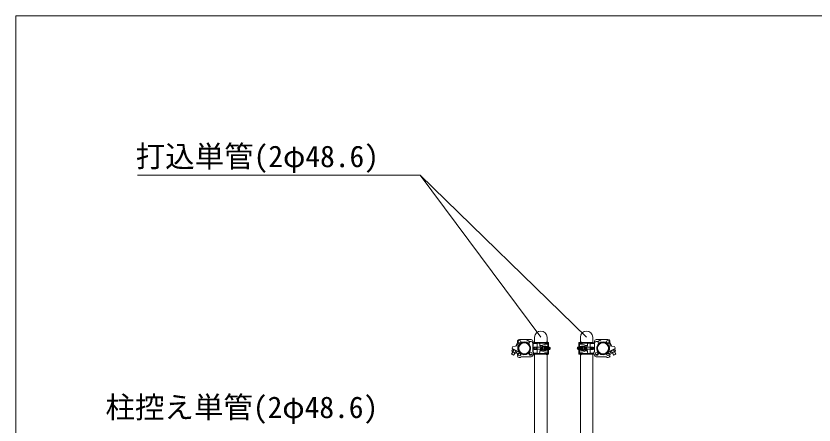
# Model space of a CAD drawing. Units: millimetres, scale not verified. Extents: x 2437 to 26587, y -17325 to 17325.
# Drawn here: x 2437 to 5555, y 15725 to 17325 of the extents above; entities that cross this region are included whole.
import ezdxf
from ezdxf.enums import TextEntityAlignment as Align

# ---------------------------------------------------------------- set-up
doc = ezdxf.new("R2010")
doc.units = ezdxf.units.MM
doc.header["$LTSCALE"] = 90
for name, color, linetype, lineweight in [('0-6_ﾎﾞﾙﾄ類', 2, 'Continuous', 18), ('0-A_図面枠', 7, 'Continuous', 18), ('0-E_単管', 7, 'Continuous', 18), ('0-F_単管ｸﾗﾝﾌﾟ', 7, 'Continuous', 18), ('1-9_文字', 7, 'Continuous', 18)]:
    doc.layers.add(name, color=color, linetype=linetype, lineweight=lineweight)
doc.styles.add('ＭＳ ゴシック', font='')
doc.styles.get('ＭＳ ゴシック').set_extended_font_data('MS Gothic')

msp = doc.modelspace()

# ---------------------------------------------------------------- linework, layer by layer
at = {"layer": '0-6_ﾎﾞﾙﾄ類'}
for p, q in [((4375.09, 16013.71), (4389.64, 16005.93)), ((4377.48, 16021.5), (4378.43, 16023.27)), ((4377.48, 16021.5), (4394.79, 16012.24)), ((4395.74, 16014.01), (4378.43, 16023.27)), ((4381.81, 16019.19), (4378.46, 16012.94)), ((4390.47, 16014.56), (4387.12, 16008.3)), ((4395.74, 16014.01), (4394.79, 16012.24)), ((4758.02, 16014.01), (4775.34, 16023.27)), ((4758.02, 16014.01), (4758.97, 16012.24)), ((4758.97, 16012.24), (4776.27, 16021.5)), ((4763.3, 16014.56), (4766.64, 16008.3)), ((4778.67, 16013.71), (4764.12, 16005.93)), ((4771.95, 16019.19), (4775.29, 16012.94)), ((4776.27, 16021.5), (4775.34, 16023.27))]:
    msp.add_line(p, q, dxfattribs=at)
for points in [[(4377.48, 16021.5), (4374.14, 16015.25), (4375.09, 16013.71)], [(4394.79, 16012.24), (4391.45, 16005.99), (4389.64, 16005.93)], [(4758.97, 16012.24), (4762.31, 16005.99), (4764.12, 16005.93)], [(4776.27, 16021.5), (4779.62, 16015.25), (4778.67, 16013.71)]]:
    msp.add_lwpolyline(points, dxfattribs=at)
for centre, radius, start, end in [((4377.99, 16017.25), 4.35, 207.478, 276.246), ((4390.09, 16024.27), 16.25, 224.274, 259.45), ((4390.97, 16010.31), 4.35, 207.478, 276.246), ((4762.78, 16010.31), 4.35, 263.754, 332.522), ((4763.66, 16024.27), 16.25, 280.55, 315.726), ((4775.77, 16017.25), 4.35, 263.754, 332.522)]:
    msp.add_arc(centre, radius, start, end, dxfattribs=at)
at = {"layer": '0-A_図面枠'}
msp.add_lwpolyline([(2436.88, 17325), (26586.88, 17325), (26586.88, 675), (2436.88, 675)], close=True, dxfattribs=at)
at = {"layer": '0-E_単管'}
for p, q in [((4463.26, 16048), (4463.26, 16068)), ((4511.86, 16068), (4511.86, 16049.84)), ((4641.9, 16068), (4641.9, 16049.84)), ((4690.5, 16048), (4690.5, 16068)), ((4463.26, 13751), (4463.26, 16002)), ((4641.9, 16000.16), (4641.9, 13779.5)), ((4690.5, 13779.5), (4690.5, 16002))]:
    msp.add_line(p, q, dxfattribs=at)
msp.add_lwpolyline([(4511.86, 16000.16), (4511.86, 13749.01), (4476.07, 13749.01)], dxfattribs=at)
for centre in [(4487.56, 16068), (4666.2, 16068)]:
    msp.add_arc(centre, 24.3, 0, 180, dxfattribs=at)
at = {"layer": '0-F_単管ｸﾗﾝﾌﾟ'}
for p, q in [((4450.06, 16058.9), (4404.31, 16058.9)), ((4444.95, 16050.74), (4429.79, 16058.83)), ((4703.71, 16058.9), (4749.44, 16058.9)), ((4708.82, 16050.74), (4723.97, 16058.83)), ((4396.98, 16047.75), (4389.45, 16033.68)), ((4397.53, 16046.68), (4390.64, 16033.78)), ((4392.48, 16039.34), (4394.01, 16040.29)), ((4393.22, 16040.71), (4402.03, 16035.99)), ((4399.3, 16034.53), (4400.7, 16034.01)), ((4399.98, 16034.28), (4404.59, 16042.9)), ((4400.15, 16032.47), (4405.8, 16043.03)), ((4401.3, 16034.62), (4401.24, 16036.42)), ((4456.54, 16012.69), (4456.54, 16047.04)), ((4457.06, 16012.04), (4457.06, 16051.9)), ((4457.16, 16044), (4473.05, 16044)), ((4461.06, 16029.9), (4461.06, 16020.1)), ((4462.06, 16048), (4518.05, 16048)), ((4462.06, 16045.5), (4518.05, 16045.5)), ((4462.06, 16030), (4473.05, 16030)), ((4462.06, 16030), (4462.06, 16020)), ((4466.34, 16029), (4495.6, 16029)), ((4470.06, 16030), (4470.06, 16020)), ((4473.05, 16044), (4473.05, 16006)), ((4474.06, 16045.5), (4474.06, 16048)), ((4482.05, 16045.5), (4482.05, 16048)), ((4484.94, 16035.5), (4482.05, 16045.5)), ((4484.94, 16030.5), (4496.35, 16030.5)), ((4488.91, 16030), (4496.07, 16030)), ((4503.06, 16040.57), (4490.94, 16035.5)), ((4497.55, 16030.5), (4502.55, 16030.5)), ((4499.82, 16034), (4507.07, 16034)), ((4503.06, 16040.57), (4514.06, 16040.57)), ((4505.17, 16029), (4520.07, 16029)), ((4506.11, 16030), (4520.92, 16030)), ((4509.64, 16032.57), (4514.06, 16032.57)), ((4515.04, 16043.5), (4518.05, 16043.5)), ((4515.05, 16044.5), (4518.05, 16044.5)), ((4515.06, 16048), (4515.06, 16030)), ((4518.05, 16048), (4518.05, 16030)), ((4521.67, 16029.76), (4520.92, 16030)), ((4632.08, 16029.76), (4632.85, 16030)), ((4647.65, 16030), (4632.85, 16030)), ((4648.59, 16029), (4633.69, 16029)), ((4635.7, 16048), (4635.7, 16030)), ((4691.7, 16048), (4635.7, 16048)), ((4691.7, 16045.5), (4635.7, 16045.5)), ((4638.71, 16044.5), (4635.7, 16044.5)), ((4638.72, 16043.5), (4635.7, 16043.5)), ((4638.7, 16048), (4638.7, 16030)), ((4650.7, 16040.57), (4639.7, 16040.57)), ((4644.12, 16032.57), (4639.7, 16032.57)), ((4653.95, 16034), (4646.68, 16034)), ((4650.7, 16040.57), (4662.82, 16035.5)), ((4656.21, 16030.5), (4651.21, 16030.5)), ((4668.82, 16030.5), (4657.4, 16030.5)), ((4664.84, 16030), (4657.69, 16030)), ((4687.43, 16029), (4658.16, 16029)), ((4668.82, 16035.5), (4671.7, 16045.5)), ((4671.7, 16045.5), (4671.7, 16048)), ((4679.7, 16045.5), (4679.7, 16048)), ((4696.6, 16044), (4680.7, 16044)), ((4680.7, 16044), (4680.7, 16006)), ((4691.7, 16030), (4680.7, 16030)), ((4683.7, 16030), (4683.7, 16020)), ((4691.7, 16030), (4691.7, 16020)), ((4692.7, 16029.9), (4692.7, 16020.1)), ((4696.7, 16012.04), (4696.7, 16051.9)), ((4697.22, 16012.69), (4697.22, 16047.04)), ((4753.61, 16032.47), (4747.96, 16043.03)), ((4753.77, 16034.28), (4749.16, 16042.9)), ((4760.54, 16040.71), (4751.72, 16035.99)), ((4752.46, 16034.62), (4752.52, 16036.42)), ((4754.46, 16034.53), (4753.05, 16034.01)), ((4756.22, 16046.68), (4763.11, 16033.78)), ((4756.78, 16047.75), (4764.3, 16033.68)), ((4761.28, 16039.34), (4759.75, 16040.29)), ((4377.96, 16012.18), (4373.27, 16003.42)), ((4382.09, 15998.71), (4373.27, 16003.42)), ((4378.84, 16011.7), (4373.45, 16001.63)), ((4378.27, 16023.36), (4376.96, 16022.05)), ((4378.27, 16023.36), (4401.73, 16010.8)), ((4385.89, 16007.93), (4380.51, 15997.86)), ((4380.51, 15997.86), (4382.09, 15998.71)), ((4386.77, 16007.46), (4382.09, 15998.71)), ((4455.98, 15997.69), (4453.87, 15999.82)), ((4459.21, 16006), (4473.05, 16006)), ((4462.06, 16020), (4473.05, 16020)), ((4462.06, 16004.5), (4518.05, 16004.5)), ((4462.06, 16002), (4518.05, 16002)), ((4466.34, 16021), (4495.6, 16021)), ((4473.05, 16006), (4471.47, 16004.5)), ((4474.06, 16002), (4474.06, 16004.5)), ((4484.94, 16014.5), (4482.05, 16004.5)), ((4482.05, 16002), (4482.05, 16004.5)), ((4484.94, 16019.5), (4496.35, 16019.5)), ((4488.91, 16020), (4496.07, 16020)), ((4503.06, 16009.43), (4490.94, 16014.5)), ((4497.55, 16019.5), (4502.55, 16019.5)), ((4499.82, 16016), (4507.07, 16016)), ((4503.06, 16009.43), (4514.06, 16009.43)), ((4505.17, 16021), (4520.07, 16021)), ((4506.11, 16020), (4520.92, 16020)), ((4509.64, 16017.43), (4514.06, 16017.43)), ((4515.04, 16006.5), (4518.05, 16006.5)), ((4515.05, 16005.5), (4518.05, 16005.5)), ((4515.06, 16002), (4515.06, 16020)), ((4518.05, 16020), (4518.05, 16002)), ((4521.67, 16020.24), (4520.92, 16020)), ((4632.08, 16020.24), (4632.85, 16020)), ((4647.65, 16020), (4632.85, 16020)), ((4648.59, 16021), (4633.69, 16021)), ((4635.7, 16020), (4635.7, 16002)), ((4638.72, 16006.5), (4635.7, 16006.5)), ((4638.71, 16005.5), (4635.7, 16005.5)), ((4691.7, 16004.5), (4635.7, 16004.5)), ((4691.7, 16002), (4635.7, 16002)), ((4638.7, 16002), (4638.7, 16020)), ((4644.12, 16017.43), (4639.7, 16017.43)), ((4650.7, 16009.43), (4639.7, 16009.43)), ((4653.95, 16016), (4646.68, 16016)), ((4650.7, 16009.43), (4662.82, 16014.5)), ((4656.21, 16019.5), (4651.21, 16019.5)), ((4668.82, 16019.5), (4657.4, 16019.5)), ((4664.84, 16020), (4657.69, 16020)), ((4687.43, 16021), (4658.16, 16021)), ((4668.82, 16014.5), (4671.7, 16004.5)), ((4671.7, 16002), (4671.7, 16004.5)), ((4679.7, 16002), (4679.7, 16004.5)), ((4691.7, 16020), (4680.7, 16020)), ((4694.54, 16006), (4680.7, 16006)), ((4680.7, 16006), (4682.29, 16004.5)), ((4697.77, 15997.69), (4699.89, 15999.82)), ((4775.5, 16023.36), (4752.04, 16010.8)), ((4766.99, 16007.46), (4771.66, 15998.71)), ((4767.87, 16007.93), (4773.26, 15997.86)), ((4771.66, 15998.71), (4780.49, 16003.42)), ((4773.26, 15997.86), (4771.66, 15998.71)), ((4774.92, 16011.7), (4780.31, 16001.63)), ((4775.5, 16023.36), (4776.8, 16022.05)), ((4775.81, 16012.18), (4780.49, 16003.42)), ((4395.96, 15992.29), (4398.09, 15994.4)), ((4450.06, 15991.73), (4410.96, 15991.73)), ((4703.71, 15991.73), (4742.8, 15991.73)), ((4757.8, 15992.29), (4755.67, 15994.4))]:
    msp.add_line(p, q, dxfattribs=at)
for points in [[(4375.85, 16027.25), (4377.83, 16032.66), (4399.3, 16034.53)], [(4482.05, 16045.5), (4484.94, 16030.5), (4484.94, 16035.5), (4490.94, 16035.5)], [(4671.7, 16045.5), (4668.82, 16030.5), (4668.82, 16035.5), (4662.82, 16035.5)], [(4777.9, 16027.25), (4775.92, 16032.66), (4754.46, 16034.53)], [(4380.51, 15997.86), (4373.45, 16001.63), (4373.27, 16003.42)], [(4482.05, 16004.5), (4484.94, 16019.5), (4484.94, 16014.5), (4490.94, 16014.5)], [(4671.7, 16004.5), (4668.82, 16019.5), (4668.82, 16014.5), (4662.82, 16014.5)], [(4773.26, 15997.86), (4780.31, 16001.63), (4780.49, 16003.42)]]:
    msp.add_lwpolyline(points, dxfattribs=at)
for centre, radius in [((4404.33, 16050.9), 5), ((4423.27, 16025), 21.8), ((4730.49, 16025), 21.8), ((4749.43, 16050.9), 5), ((4403.76, 16000.05), 5), ((4448.22, 16005.49), 5), ((4705.53, 16005.49), 5), ((4750, 16000.05), 5)]:
    msp.add_circle(centre, radius, dxfattribs=at)
for centre, radius, start, end in [((4404.33, 16050.9), 8, 89.555, 294.53), ((4450.06, 16051.9), 7, 0, 90), ((4703.71, 16051.9), 7, 90, 180), ((4749.43, 16050.9), 8, 245.47, 90.445), ((4380.55, 16025.53), 5, 159.862, 224.13), ((4423.27, 16025), 25.8, 158.301, 221.08), ((4423.27, 16025), 24.3, 158.23, 141.61), ((4423.27, 16025), 25.8, 46.062, 136.061), ((4449.17, 16043.94), 8, 22.798, 204.53), ((4462.06, 16043), 5, 90, 180), ((4462.06, 16025), 5, 90, 270), ((4462.06, 16043), 2.5, 90, 156.422), ((4470.81, 16025), 6, 138.19, 221.81), ((4470.81, 16025), 6, 123.557, 123.564), ((4493.81, 16025), 7, 134.415, 225.585), ((4495.81, 16025), 7, 134.415, 225.585), ((4497.81, 16025), 7, 134.415, 225.585), ((4490.94, 16030.5), 5, 0, 90), ((4499.81, 16025), 7, 134.415, 225.585), ((4505.42, 16025), 10.6, 121.891, 238.109), ((4505.42, 16025), 9.6, 110.364, 249.636), ((4510.42, 16025), 9.6, 110.364, 249.636), ((4510.42, 16025), 6.6, 130.749, 229.251), ((4511.81, 16025), 7, 134.415, 225.585), ((4510.49, 16043.73), 6.25, 43.038, 136.962), ((4513.82, 16025), 7, 134.415, 225.585), ((4503.73, 16025), 9.6, 31.388, 69.636), ((4515.81, 16025), 7, 134.415, 225.585), ((4517.81, 16025), 7, 134.415, 225.585), ((4519.81, 16025), 7, 134.415, 225.585), ((4514.06, 16036.57), 4, 270, 90), ((4521.82, 16025), 7, 134.415, 225.585), ((4523.81, 16025), 7, 134.415, 225.585), ((4525.81, 16025), 7, 134.415, 225.585), ((4526.81, 16025), 7, 137.22, 222.78), ((4518.02, 16025), 6, 307.592, 52.408), ((4635.75, 16025), 6, 127.592, 232.408), ((4626.94, 16025), 7, 317.22, 42.78), ((4627.94, 16025), 7, 314.415, 45.585), ((4629.95, 16025), 7, 314.415, 45.585), ((4639.7, 16036.57), 4, 90, 270), ((4631.95, 16025), 7, 314.415, 45.585), ((4643.27, 16043.73), 6.25, 43.038, 136.962), ((4633.95, 16025), 7, 314.415, 45.585), ((4635.94, 16025), 7, 314.415, 45.585), ((4650.02, 16025), 9.6, 110.364, 148.612), ((4637.95, 16025), 7, 314.415, 45.585), ((4639.95, 16025), 7, 314.415, 45.585), ((4643.34, 16025), 9.6, 290.364, 69.636), ((4641.95, 16025), 7, 314.415, 45.585), ((4643.34, 16025), 6.6, 310.749, 49.251), ((4648.34, 16025), 9.6, 290.364, 69.636), ((4648.34, 16025), 10.6, 301.891, 58.109), ((4662.82, 16030.5), 5, 90, 180), ((4653.95, 16025), 7, 314.415, 45.585), ((4655.95, 16025), 7, 314.415, 45.585), ((4657.95, 16025), 7, 314.415, 45.585), ((4659.95, 16025), 7, 314.415, 45.585), ((4682.95, 16025), 6, 56.436, 56.443), ((4682.95, 16025), 6, 318.19, 41.81), ((4691.7, 16043), 5, 0, 90), ((4691.7, 16043), 2.5, 23.578, 90), ((4691.7, 16025), 5, 270, 90), ((4704.6, 16043.94), 8, 335.47, 157.202), ((4730.49, 16025), 24.3, 38.39, 21.77), ((4730.49, 16025), 25.8, 43.939, 133.938), ((4730.49, 16025), 25.8, 318.92, 21.699), ((4773.21, 16025.53), 5, 315.87, 20.138), ((4403.76, 16000.05), 8, 71.788, 224.862), ((4423.27, 16024.99), 25.8, 221.076, 311.075), ((4448.22, 16005.49), 8, 161.788, 314.862), ((4450.06, 15998.73), 7, 270, 0), ((4448.22, 16005.49), 11, 314.862, 40.876), ((4462.06, 16007), 5, 231.658, 270), ((4462.06, 16007), 2.5, 203.578, 270), ((4470.81, 16025), 6, 236.443, 236.462), ((4490.94, 16019.5), 5, 270, 0), ((4510.49, 16006.27), 6.25, 223.038, 316.962), ((4503.73, 16025), 9.6, 290.364, 328.612), ((4514.06, 16013.43), 4, 270, 90), ((4639.7, 16013.43), 4, 90, 270), ((4643.27, 16006.27), 6.25, 223.038, 316.962), ((4650.02, 16025), 9.6, 211.388, 249.636), ((4662.82, 16019.5), 5, 180, 270), ((4682.95, 16025), 6, 303.538, 303.557), ((4691.7, 16007), 2.5, 270, 336.422), ((4691.7, 16007), 5, 270, 308.342), ((4705.53, 16005.49), 11, 139.124, 225.138), ((4703.71, 15998.73), 7, 180, 270), ((4705.53, 16005.49), 8, 225.138, 18.212), ((4730.49, 16024.99), 25.8, 228.925, 318.924), ((4750, 16000.05), 8, 315.138, 108.212), ((4403.76, 16000.05), 11, 224.862, 310.876), ((4750, 16000.05), 11, 229.124, 315.138)]:
    msp.add_arc(centre, radius, start, end, dxfattribs=at)
at = {"layer": '1-9_文字'}
for p, q in [((2912.29, 16701.76), (4015.99, 16701.76)), ((4016.42, 16701.76), (4015.99, 16701.76)), ((4666.2, 16068), (4016.42, 16701.76)), ((4487.56, 16068), (4016.42, 16701.76))]:
    msp.add_line(p, q, dxfattribs=at)

# ---------------------------------------------------------------- texts
at = {"layer": '1-9_文字', "style": 'ＭＳ ゴシック'}
for s, p in [('打込単管(2φ48.6)\u3000\u3000', (2904.62, 16708.24)), ('柱控え単管(2φ48.6)\u3000\u3000', (2786.55, 15726.88))]:
    msp.add_text(s, height=84.46, dxfattribs=at).set_placement(p, align=Align.BOTTOM_LEFT)

doc.saveas('drawing.dxf')
